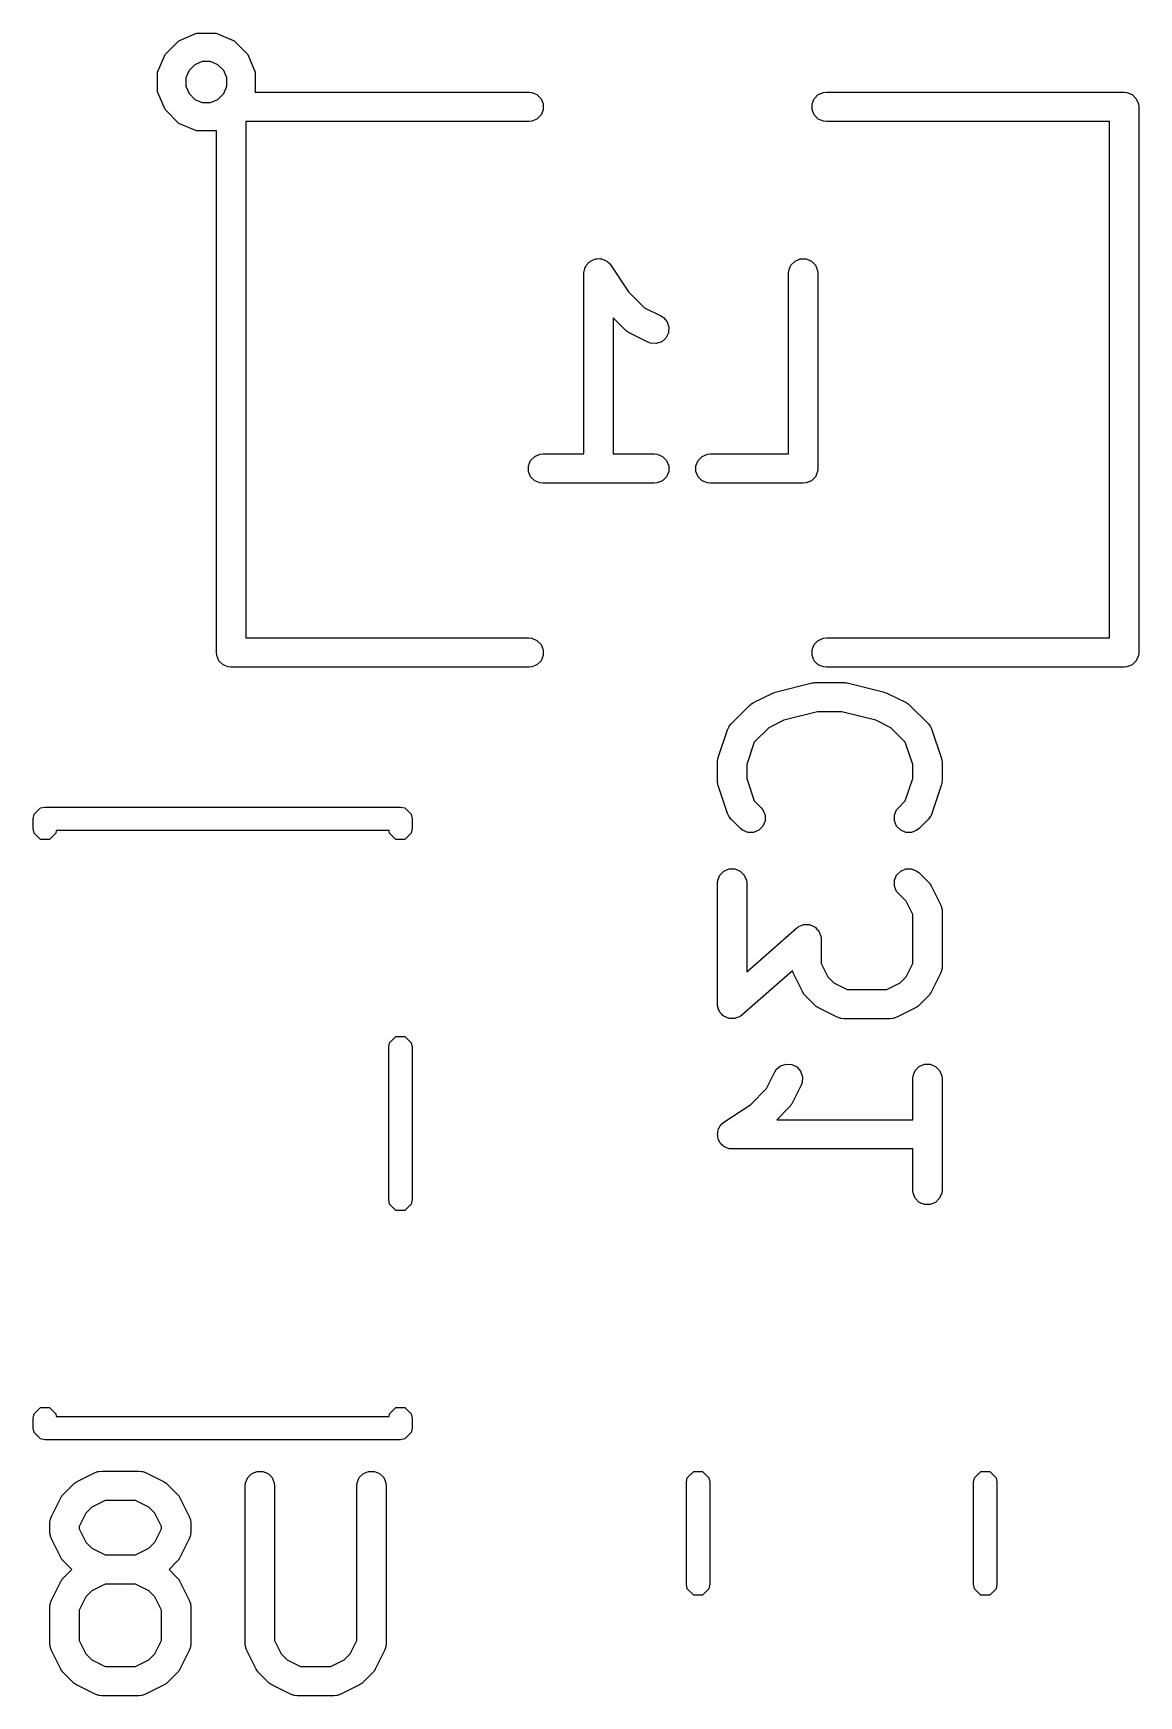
# Model space of a CAD drawing. Header units: inches. Extents: x -2.1 to 1.78, y 0.53 to 2.74.
# Drawn here: x -0.8799 to -0.657, y 1.3398 to 1.6748 of the extents above; entities that cross this region are included whole.
import ezdxf

# ---------------------------------------------------------------- set-up
doc = ezdxf.new("R2010")
doc.units = ezdxf.units.IN
doc.header["$MEASUREMENT"] = 0
doc.layers.add('BLACK', color=250, linetype='CONTINUOUS')

msp = doc.modelspace()

# ---------------------------------------------------------------- linework, layer by layer
at = {"layer": 'BLACK', "linetype": 'CONTINUOUS'}
for p, q in [((-0.85333, 1.67057), (-0.85057, 1.67333)), ((-0.85057, 1.67333), (-0.84696, 1.67483)), ((-0.84696, 1.67483), (-0.84304, 1.67483)), ((-0.84304, 1.67483), (-0.83943, 1.67333)), ((-0.83943, 1.67333), (-0.83667, 1.67057)), ((-0.85483, 1.66696), (-0.85333, 1.67057)), ((-0.84582, 1.66912), (-0.84733, 1.66849)), ((-0.84418, 1.66912), (-0.84582, 1.66912)), ((-0.84267, 1.66849), (-0.84418, 1.66912)), ((-0.83667, 1.67057), (-0.83517, 1.66696)), ((-0.85483, 1.66582), (-0.85483, 1.66696)), ((-0.85483, 1.66304), (-0.85483, 1.66582)), ((-0.84849, 1.66733), (-0.84912, 1.66582)), ((-0.84912, 1.66582), (-0.84912, 1.66418)), ((-0.84733, 1.66849), (-0.84849, 1.66733)), ((-0.84151, 1.66733), (-0.84267, 1.66849)), ((-0.84088, 1.66582), (-0.84151, 1.66733)), ((-0.84088, 1.66418), (-0.84088, 1.66582)), ((-0.83517, 1.66696), (-0.83517, 1.66304)), ((-0.85333, 1.65943), (-0.85483, 1.66304)), ((-0.84912, 1.66418), (-0.84849, 1.66267)), ((-0.84849, 1.66267), (-0.84733, 1.66151)), ((-0.84267, 1.66151), (-0.84151, 1.66267)), ((-0.84151, 1.66267), (-0.84088, 1.66418)), ((-0.83517, 1.66304), (-0.83521, 1.66295)), ((-0.83521, 1.66295), (-0.78, 1.66295)), ((-0.78, 1.66295), (-0.77942, 1.6629)), ((-0.77942, 1.6629), (-0.77836, 1.66246)), ((-0.77836, 1.66246), (-0.77754, 1.66164)), ((-0.72246, 1.66164), (-0.72164, 1.66246)), ((-0.72164, 1.66246), (-0.72058, 1.6629)), ((-0.72058, 1.6629), (-0.72, 1.66295)), ((-0.72, 1.66295), (-0.66, 1.66295)), ((-0.66, 1.66295), (-0.65942, 1.6629)), ((-0.65942, 1.6629), (-0.65836, 1.66246)), ((-0.65836, 1.66246), (-0.65754, 1.66164)), ((-0.85057, 1.65667), (-0.85333, 1.65943)), ((-0.84733, 1.66151), (-0.84582, 1.66088)), ((-0.84582, 1.66088), (-0.84418, 1.66088)), ((-0.84418, 1.66088), (-0.84267, 1.66151)), ((-0.77754, 1.66164), (-0.7771, 1.66058)), ((-0.7771, 1.65942), (-0.77754, 1.65836)), ((-0.7771, 1.66058), (-0.7771, 1.65942)), ((-0.7229, 1.66058), (-0.72246, 1.66164)), ((-0.7229, 1.65942), (-0.7229, 1.66058)), ((-0.72246, 1.65836), (-0.7229, 1.65942)), ((-0.65754, 1.66164), (-0.6571, 1.66058)), ((-0.6571, 1.66058), (-0.65705, 1.66)), ((-0.65705, 1.66), (-0.65705, 1.55)), ((-0.84696, 1.65517), (-0.85057, 1.65667)), ((-0.78, 1.65705), (-0.83705, 1.65705)), ((-0.83705, 1.65705), (-0.83705, 1.55295)), ((-0.77942, 1.6571), (-0.78, 1.65705)), ((-0.77836, 1.65754), (-0.77942, 1.6571)), ((-0.77754, 1.65836), (-0.77836, 1.65754)), ((-0.72164, 1.65754), (-0.72246, 1.65836)), ((-0.72058, 1.6571), (-0.72164, 1.65754)), ((-0.72, 1.65705), (-0.72058, 1.6571)), ((-0.66295, 1.65705), (-0.72, 1.65705)), ((-0.66295, 1.55295), (-0.66295, 1.65705)), ((-0.84304, 1.65517), (-0.84696, 1.65517)), ((-0.84295, 1.65521), (-0.84304, 1.65517)), ((-0.84295, 1.55), (-0.84295, 1.65521)), ((-0.76818, 1.62831), (-0.76802, 1.62855)), ((-0.76802, 1.62855), (-0.76778, 1.62871)), ((-0.76778, 1.62871), (-0.76758, 1.62892)), ((-0.76758, 1.62892), (-0.76731, 1.62903)), ((-0.76731, 1.62903), (-0.76706, 1.62919)), ((-0.76706, 1.62919), (-0.76678, 1.62925)), ((-0.76678, 1.62925), (-0.76651, 1.62936)), ((-0.76651, 1.62936), (-0.76622, 1.62936)), ((-0.76622, 1.62936), (-0.76593, 1.62942)), ((-0.76593, 1.62942), (-0.76565, 1.62936)), ((-0.76565, 1.62936), (-0.76536, 1.62936)), ((-0.76536, 1.62936), (-0.76509, 1.62925)), ((-0.76509, 1.62925), (-0.7648, 1.62919)), ((-0.7648, 1.62919), (-0.76456, 1.62903)), ((-0.76456, 1.62903), (-0.7643, 1.62892)), ((-0.7643, 1.62892), (-0.76409, 1.62871)), ((-0.76409, 1.62871), (-0.76385, 1.62855)), ((-0.76385, 1.62855), (-0.76348, 1.62811)), ((-0.72715, 1.6281), (-0.72633, 1.62892)), ((-0.72633, 1.62892), (-0.72527, 1.62936)), ((-0.72527, 1.62936), (-0.72411, 1.62936)), ((-0.72411, 1.62936), (-0.72305, 1.62892)), ((-0.72305, 1.62892), (-0.72224, 1.6281)), ((-0.76889, 1.62647), (-0.76883, 1.62704)), ((-0.76889, 1.62646), (-0.76889, 1.62647)), ((-0.76889, 1.62647), (-0.76889, 1.62647)), ((-0.76889, 1.62647), (-0.76889, 1.62647)), ((-0.76889, 1.59005), (-0.76889, 1.62646)), ((-0.76883, 1.62704), (-0.76872, 1.62731)), ((-0.76872, 1.62731), (-0.76866, 1.6276)), ((-0.76866, 1.6276), (-0.7685, 1.62784)), ((-0.7685, 1.62784), (-0.76839, 1.6281)), ((-0.76839, 1.6281), (-0.76818, 1.62831)), ((-0.76348, 1.62811), (-0.76348, 1.6281)), ((-0.76348, 1.6281), (-0.76348, 1.6281)), ((-0.76348, 1.6281), (-0.76348, 1.6281)), ((-0.76348, 1.6281), (-0.75989, 1.62272)), ((-0.72764, 1.62646), (-0.72759, 1.62704)), ((-0.72764, 1.59005), (-0.72764, 1.62646)), ((-0.72759, 1.62704), (-0.72715, 1.6281)), ((-0.72224, 1.6281), (-0.72179, 1.62704)), ((-0.72179, 1.62704), (-0.72174, 1.62646)), ((-0.72174, 1.62646), (-0.72174, 1.58709)), ((-0.75989, 1.62272), (-0.75669, 1.61952)), ((-0.75669, 1.61952), (-0.75337, 1.61786)), ((-0.76052, 1.615), (-0.76298, 1.61746)), ((-0.76298, 1.61746), (-0.76298, 1.59005)), ((-0.75337, 1.61786), (-0.75288, 1.61755)), ((-0.75288, 1.61755), (-0.75212, 1.61668)), ((-0.75212, 1.61668), (-0.75176, 1.61558)), ((-0.75176, 1.61558), (-0.75184, 1.61444)), ((-0.7603, 1.61482), (-0.76052, 1.615)), ((-0.76025, 1.61476), (-0.7603, 1.61482)), ((-0.76016, 1.6147), (-0.76025, 1.61476)), ((-0.76008, 1.61463), (-0.76016, 1.6147)), ((-0.76, 1.61461), (-0.76008, 1.61463)), ((-0.75976, 1.61445), (-0.76, 1.61461)), ((-0.75601, 1.61257), (-0.75976, 1.61445)), ((-0.75547, 1.61237), (-0.75601, 1.61257)), ((-0.75432, 1.61229), (-0.75547, 1.61237)), ((-0.75322, 1.61265), (-0.75432, 1.61229)), ((-0.75235, 1.6134), (-0.75322, 1.61265)), ((-0.75184, 1.61444), (-0.75235, 1.6134)), ((-0.78008, 1.58767), (-0.77964, 1.58873)), ((-0.77964, 1.58873), (-0.77882, 1.58955)), ((-0.77882, 1.58955), (-0.77776, 1.58999)), ((-0.77776, 1.58999), (-0.77718, 1.59005)), ((-0.77718, 1.59005), (-0.76889, 1.59005)), ((-0.76298, 1.59005), (-0.75469, 1.59005)), ((-0.75469, 1.59005), (-0.75411, 1.58999)), ((-0.75411, 1.58999), (-0.75305, 1.58955)), ((-0.75305, 1.58955), (-0.75223, 1.58873)), ((-0.75223, 1.58873), (-0.75179, 1.58767)), ((-0.74633, 1.58767), (-0.74589, 1.58873)), ((-0.74589, 1.58873), (-0.74508, 1.58955)), ((-0.74508, 1.58955), (-0.74401, 1.58999)), ((-0.74401, 1.58999), (-0.74344, 1.59005)), ((-0.74344, 1.59005), (-0.72764, 1.59005)), ((-0.78008, 1.58652), (-0.78008, 1.58767)), ((-0.77964, 1.58545), (-0.78008, 1.58652)), ((-0.77882, 1.58464), (-0.77964, 1.58545)), ((-0.75223, 1.58545), (-0.75305, 1.58464)), ((-0.75179, 1.58652), (-0.75223, 1.58545)), ((-0.75179, 1.58767), (-0.75179, 1.58652)), ((-0.74633, 1.58652), (-0.74633, 1.58767)), ((-0.74589, 1.58545), (-0.74633, 1.58652)), ((-0.74508, 1.58464), (-0.74589, 1.58545)), ((-0.72224, 1.58545), (-0.72305, 1.58464)), ((-0.72179, 1.58652), (-0.72224, 1.58545)), ((-0.72174, 1.58709), (-0.72179, 1.58652)), ((-0.77776, 1.5842), (-0.77882, 1.58464)), ((-0.77718, 1.58414), (-0.77776, 1.5842)), ((-0.75469, 1.58414), (-0.77718, 1.58414)), ((-0.75411, 1.5842), (-0.75469, 1.58414)), ((-0.75305, 1.58464), (-0.75411, 1.5842)), ((-0.74401, 1.5842), (-0.74508, 1.58464)), ((-0.74344, 1.58414), (-0.74401, 1.5842)), ((-0.72469, 1.58414), (-0.74344, 1.58414)), ((-0.72411, 1.5842), (-0.72469, 1.58414)), ((-0.72305, 1.58464), (-0.72411, 1.5842)), ((-0.83705, 1.55295), (-0.78, 1.55295)), ((-0.78, 1.55295), (-0.77942, 1.5529)), ((-0.77942, 1.5529), (-0.77836, 1.55246)), ((-0.77836, 1.55246), (-0.77754, 1.55164)), ((-0.77754, 1.55164), (-0.7771, 1.55058)), ((-0.7229, 1.55058), (-0.72246, 1.55164)), ((-0.72246, 1.55164), (-0.72164, 1.55246)), ((-0.72164, 1.55246), (-0.72058, 1.5529)), ((-0.72058, 1.5529), (-0.72, 1.55295)), ((-0.72, 1.55295), (-0.66295, 1.55295)), ((-0.8429, 1.54942), (-0.84295, 1.55)), ((-0.84246, 1.54836), (-0.8429, 1.54942)), ((-0.84164, 1.54754), (-0.84246, 1.54836)), ((-0.77754, 1.54836), (-0.77836, 1.54754)), ((-0.7771, 1.54942), (-0.77754, 1.54836)), ((-0.7771, 1.55058), (-0.7771, 1.54942)), ((-0.7229, 1.54942), (-0.7229, 1.55058)), ((-0.72246, 1.54836), (-0.7229, 1.54942)), ((-0.72164, 1.54754), (-0.72246, 1.54836)), ((-0.65754, 1.54836), (-0.65836, 1.54754)), ((-0.6571, 1.54942), (-0.65754, 1.54836)), ((-0.65705, 1.55), (-0.6571, 1.54942)), ((-0.84058, 1.5471), (-0.84164, 1.54754)), ((-0.84, 1.54705), (-0.84058, 1.5471)), ((-0.78, 1.54705), (-0.84, 1.54705)), ((-0.77942, 1.5471), (-0.78, 1.54705)), ((-0.77836, 1.54754), (-0.77942, 1.5471)), ((-0.72058, 1.5471), (-0.72164, 1.54754)), ((-0.72, 1.54705), (-0.72058, 1.5471)), ((-0.66, 1.54705), (-0.72, 1.54705)), ((-0.65942, 1.5471), (-0.66, 1.54705)), ((-0.65836, 1.54754), (-0.65942, 1.5471)), ((-0.73472, 1.53991), (-0.73097, 1.54179)), ((-0.73097, 1.54179), (-0.73093, 1.5418)), ((-0.73093, 1.5418), (-0.73091, 1.54181)), ((-0.73091, 1.54181), (-0.73067, 1.5419)), ((-0.73067, 1.5419), (-0.73043, 1.54199)), ((-0.73043, 1.54199), (-0.73041, 1.54199)), ((-0.73041, 1.54199), (-0.73037, 1.54201)), ((-0.73037, 1.54201), (-0.72287, 1.54388)), ((-0.72287, 1.54388), (-0.72277, 1.5439)), ((-0.72277, 1.5439), (-0.72273, 1.54392)), ((-0.72273, 1.54392), (-0.72251, 1.54394)), ((-0.72251, 1.54394), (-0.72229, 1.54397)), ((-0.72229, 1.54397), (-0.72225, 1.54396)), ((-0.72225, 1.54396), (-0.72215, 1.54397)), ((-0.72215, 1.54397), (-0.71653, 1.54397)), ((-0.71653, 1.54397), (-0.71643, 1.54396)), ((-0.71643, 1.54396), (-0.71638, 1.54397)), ((-0.71638, 1.54397), (-0.71617, 1.54394)), ((-0.71617, 1.54394), (-0.71595, 1.54392)), ((-0.71595, 1.54392), (-0.71591, 1.5439)), ((-0.71591, 1.5439), (-0.71581, 1.54388)), ((-0.71581, 1.54388), (-0.70831, 1.54201)), ((-0.70831, 1.54201), (-0.70827, 1.54199)), ((-0.70827, 1.54199), (-0.70825, 1.54199)), ((-0.70825, 1.54199), (-0.70801, 1.5419)), ((-0.70801, 1.5419), (-0.70777, 1.54181)), ((-0.70777, 1.54181), (-0.70775, 1.5418)), ((-0.70775, 1.5418), (-0.70771, 1.54179)), ((-0.70771, 1.54179), (-0.70396, 1.53991)), ((-0.73924, 1.53561), (-0.73549, 1.53936)), ((-0.73549, 1.53936), (-0.73526, 1.53954)), ((-0.73526, 1.53954), (-0.73521, 1.5396)), ((-0.73521, 1.5396), (-0.73512, 1.53966)), ((-0.73512, 1.53966), (-0.73504, 1.53973)), ((-0.73504, 1.53973), (-0.73497, 1.53976)), ((-0.73497, 1.53976), (-0.73472, 1.53991)), ((-0.72179, 1.53807), (-0.72862, 1.53636)), ((-0.71689, 1.53807), (-0.72179, 1.53807)), ((-0.71006, 1.53636), (-0.71689, 1.53807)), ((-0.70396, 1.53991), (-0.70371, 1.53976)), ((-0.70371, 1.53976), (-0.70364, 1.53973)), ((-0.70364, 1.53973), (-0.70356, 1.53966)), ((-0.70356, 1.53966), (-0.70347, 1.5396)), ((-0.70347, 1.5396), (-0.70342, 1.53954)), ((-0.70342, 1.53954), (-0.70319, 1.53936)), ((-0.70319, 1.53936), (-0.69944, 1.53561)), ((-0.73995, 1.53445), (-0.73971, 1.53498)), ((-0.73971, 1.53498), (-0.73964, 1.53506)), ((-0.73964, 1.53506), (-0.7396, 1.53516)), ((-0.7396, 1.53516), (-0.73924, 1.53561)), ((-0.73165, 1.53484), (-0.73457, 1.53193)), ((-0.72862, 1.53636), (-0.73165, 1.53484)), ((-0.70703, 1.53484), (-0.71006, 1.53636)), ((-0.70411, 1.53193), (-0.70703, 1.53484)), ((-0.69944, 1.53561), (-0.69907, 1.53516)), ((-0.69907, 1.53516), (-0.69903, 1.53506)), ((-0.69903, 1.53506), (-0.69896, 1.53498)), ((-0.69896, 1.53498), (-0.69873, 1.53445)), ((-0.74182, 1.52883), (-0.73995, 1.53445)), ((-0.73457, 1.53193), (-0.73607, 1.52742)), ((-0.70261, 1.52742), (-0.70411, 1.53193)), ((-0.69873, 1.53445), (-0.69685, 1.52883)), ((-0.74198, 1.5279), (-0.74195, 1.52819)), ((-0.74195, 1.52827), (-0.74193, 1.52837)), ((-0.74195, 1.52819), (-0.74195, 1.52827)), ((-0.74193, 1.52837), (-0.74192, 1.52847)), ((-0.74192, 1.52847), (-0.74189, 1.52854)), ((-0.74189, 1.52854), (-0.74182, 1.52883)), ((-0.69685, 1.52883), (-0.69679, 1.52854)), ((-0.69679, 1.52854), (-0.69676, 1.52847)), ((-0.69676, 1.52847), (-0.69675, 1.52837)), ((-0.69675, 1.52837), (-0.69672, 1.52827)), ((-0.69672, 1.52827), (-0.69673, 1.52819)), ((-0.69673, 1.52819), (-0.6967, 1.5279)), ((-0.74198, 1.52415), (-0.74198, 1.5279)), ((-0.73607, 1.52742), (-0.73607, 1.52463)), ((-0.73607, 1.52463), (-0.73457, 1.52012)), ((-0.70411, 1.52012), (-0.70261, 1.52463)), ((-0.70261, 1.52463), (-0.70261, 1.52742)), ((-0.6967, 1.5279), (-0.6967, 1.52415)), ((-0.74195, 1.52386), (-0.74198, 1.52415)), ((-0.74195, 1.52378), (-0.74195, 1.52386)), ((-0.74193, 1.52368), (-0.74195, 1.52378)), ((-0.74192, 1.52357), (-0.74193, 1.52368)), ((-0.74189, 1.5235), (-0.74192, 1.52357)), ((-0.74182, 1.52321), (-0.74189, 1.5235)), ((-0.73995, 1.51759), (-0.74182, 1.52321)), ((-0.69685, 1.52321), (-0.69873, 1.51759)), ((-0.69679, 1.5235), (-0.69685, 1.52321)), ((-0.69676, 1.52357), (-0.69679, 1.5235)), ((-0.69675, 1.52368), (-0.69676, 1.52357)), ((-0.69672, 1.52378), (-0.69675, 1.52368)), ((-0.6967, 1.52415), (-0.69673, 1.52386)), ((-0.69673, 1.52386), (-0.69672, 1.52378)), ((-0.87972, 1.51742), (-0.87844, 1.5187)), ((-0.87844, 1.5187), (-0.87754, 1.51888)), ((-0.87754, 1.51888), (-0.80589, 1.51888)), ((-0.80589, 1.51888), (-0.80498, 1.5187)), ((-0.80498, 1.5187), (-0.8037, 1.51742)), ((-0.73457, 1.52012), (-0.73319, 1.51874)), ((-0.73319, 1.51874), (-0.73282, 1.51829)), ((-0.73282, 1.51829), (-0.73238, 1.51722)), ((-0.7063, 1.51722), (-0.70586, 1.51829)), ((-0.70586, 1.51829), (-0.70549, 1.51874)), ((-0.70549, 1.51874), (-0.70411, 1.52012)), ((-0.8799, 1.51652), (-0.87972, 1.51742)), ((-0.8799, 1.51455), (-0.8799, 1.51652)), ((-0.8037, 1.51742), (-0.80352, 1.51652)), ((-0.80352, 1.51652), (-0.80352, 1.51455)), ((-0.73971, 1.51706), (-0.73995, 1.51759)), ((-0.73964, 1.51698), (-0.73971, 1.51706)), ((-0.7396, 1.51688), (-0.73964, 1.51698)), ((-0.73924, 1.51643), (-0.7396, 1.51688)), ((-0.73736, 1.51456), (-0.73924, 1.51643)), ((-0.73282, 1.51501), (-0.73363, 1.51419)), ((-0.73238, 1.51607), (-0.73282, 1.51501)), ((-0.73238, 1.51722), (-0.73238, 1.51607)), ((-0.7063, 1.51607), (-0.7063, 1.51722)), ((-0.70586, 1.51501), (-0.7063, 1.51607)), ((-0.70504, 1.51419), (-0.70586, 1.51501)), ((-0.69944, 1.51643), (-0.70131, 1.51456)), ((-0.69907, 1.51688), (-0.69944, 1.51643)), ((-0.69903, 1.51698), (-0.69907, 1.51688)), ((-0.69896, 1.51706), (-0.69903, 1.51698)), ((-0.69873, 1.51759), (-0.69896, 1.51706)), ((-0.87972, 1.51364), (-0.8799, 1.51455)), ((-0.87844, 1.51236), (-0.87972, 1.51364)), ((-0.87664, 1.51236), (-0.87844, 1.51236)), ((-0.87536, 1.51364), (-0.87664, 1.51236)), ((-0.87526, 1.51415), (-0.87536, 1.51364)), ((-0.80817, 1.51415), (-0.87526, 1.51415)), ((-0.80807, 1.51364), (-0.80817, 1.51415)), ((-0.80679, 1.51236), (-0.80807, 1.51364)), ((-0.80498, 1.51236), (-0.80679, 1.51236)), ((-0.8037, 1.51364), (-0.80498, 1.51236)), ((-0.80352, 1.51455), (-0.8037, 1.51364)), ((-0.73691, 1.51419), (-0.73736, 1.51456)), ((-0.73585, 1.51375), (-0.73691, 1.51419)), ((-0.7347, 1.51375), (-0.73585, 1.51375)), ((-0.73363, 1.51419), (-0.7347, 1.51375)), ((-0.70398, 1.51375), (-0.70504, 1.51419)), ((-0.70283, 1.51375), (-0.70398, 1.51375)), ((-0.70176, 1.51419), (-0.70283, 1.51375)), ((-0.70131, 1.51456), (-0.70176, 1.51419)), ((-0.74192, 1.5041), (-0.74148, 1.50516)), ((-0.74148, 1.50516), (-0.74066, 1.50598)), ((-0.74066, 1.50598), (-0.7396, 1.50642)), ((-0.7396, 1.50642), (-0.73845, 1.50642)), ((-0.73845, 1.50642), (-0.73738, 1.50598)), ((-0.73738, 1.50598), (-0.73657, 1.50516)), ((-0.73657, 1.50516), (-0.73613, 1.5041)), ((-0.7063, 1.5041), (-0.70586, 1.50516)), ((-0.70586, 1.50516), (-0.70504, 1.50598)), ((-0.70504, 1.50598), (-0.70398, 1.50642)), ((-0.70398, 1.50642), (-0.70283, 1.50642)), ((-0.70283, 1.50642), (-0.70176, 1.50598)), ((-0.70176, 1.50598), (-0.70131, 1.50561)), ((-0.70131, 1.50561), (-0.69944, 1.50374)), ((-0.74198, 1.50352), (-0.74192, 1.5041)), ((-0.74198, 1.47915), (-0.74198, 1.50352)), ((-0.73613, 1.5041), (-0.73607, 1.50352)), ((-0.73607, 1.50352), (-0.73607, 1.48566)), ((-0.7063, 1.50295), (-0.7063, 1.5041)), ((-0.70586, 1.50188), (-0.7063, 1.50295)), ((-0.70549, 1.50144), (-0.70586, 1.50188)), ((-0.70395, 1.4999), (-0.70549, 1.50144)), ((-0.69944, 1.50374), (-0.69925, 1.50351)), ((-0.69925, 1.50351), (-0.69919, 1.50346)), ((-0.69919, 1.50346), (-0.69914, 1.50337)), ((-0.69914, 1.50337), (-0.69907, 1.50329)), ((-0.69907, 1.50329), (-0.69904, 1.50322)), ((-0.69904, 1.50322), (-0.69889, 1.50297)), ((-0.69889, 1.50297), (-0.69701, 1.49922)), ((-0.70261, 1.4972), (-0.70395, 1.4999)), ((-0.69701, 1.49922), (-0.6968, 1.49868)), ((-0.6968, 1.49868), (-0.6968, 1.49857)), ((-0.6968, 1.49857), (-0.69676, 1.49848)), ((-0.69676, 1.49848), (-0.6967, 1.4979)), ((-0.6967, 1.4979), (-0.6967, 1.48665)), ((-0.73607, 1.48566), (-0.72597, 1.4945)), ((-0.72597, 1.4945), (-0.72572, 1.49468)), ((-0.72572, 1.49468), (-0.72567, 1.49473)), ((-0.72567, 1.49473), (-0.72561, 1.49475)), ((-0.72561, 1.49475), (-0.7255, 1.49483)), ((-0.7255, 1.49483), (-0.72504, 1.49499)), ((-0.72504, 1.49499), (-0.7246, 1.49517)), ((-0.7246, 1.49517), (-0.7245, 1.49517)), ((-0.7245, 1.49517), (-0.72441, 1.4952)), ((-0.72441, 1.4952), (-0.72393, 1.49517)), ((-0.72393, 1.49517), (-0.72345, 1.49517)), ((-0.72345, 1.49517), (-0.72336, 1.49513)), ((-0.72336, 1.49513), (-0.72326, 1.49513)), ((-0.72326, 1.49513), (-0.72283, 1.49491)), ((-0.72283, 1.49491), (-0.72238, 1.49473)), ((-0.72238, 1.49473), (-0.72231, 1.49466)), ((-0.72231, 1.49466), (-0.72222, 1.49462)), ((-0.72222, 1.49462), (-0.72191, 1.49426)), ((-0.70261, 1.48735), (-0.70261, 1.4972)), ((-0.72191, 1.49426), (-0.72157, 1.49392)), ((-0.72157, 1.49392), (-0.72153, 1.49382)), ((-0.72153, 1.49382), (-0.72147, 1.49375)), ((-0.72147, 1.49375), (-0.72131, 1.4933)), ((-0.72131, 1.4933), (-0.72113, 1.49285)), ((-0.72113, 1.49285), (-0.72111, 1.49271)), ((-0.72111, 1.49271), (-0.7211, 1.49266)), ((-0.7211, 1.49266), (-0.7211, 1.49258)), ((-0.7211, 1.49258), (-0.72107, 1.49228)), ((-0.72107, 1.49228), (-0.72107, 1.48735)), ((-0.72687, 1.48586), (-0.73708, 1.47693)), ((-0.72667, 1.48533), (-0.72687, 1.48586)), ((-0.72479, 1.48158), (-0.72667, 1.48533)), ((-0.72107, 1.48735), (-0.71972, 1.48465)), ((-0.71972, 1.48465), (-0.71853, 1.48345)), ((-0.70515, 1.48345), (-0.70395, 1.48465)), ((-0.70395, 1.48465), (-0.70261, 1.48735)), ((-0.69701, 1.48533), (-0.69889, 1.48158)), ((-0.6968, 1.48587), (-0.69701, 1.48533)), ((-0.69676, 1.48608), (-0.6968, 1.48598)), ((-0.6968, 1.48598), (-0.6968, 1.48587)), ((-0.6967, 1.48665), (-0.69676, 1.48608)), ((-0.72463, 1.48133), (-0.72479, 1.48158)), ((-0.72461, 1.48126), (-0.72463, 1.48133)), ((-0.72454, 1.48118), (-0.72461, 1.48126)), ((-0.72448, 1.48109), (-0.72454, 1.48118)), ((-0.72442, 1.48104), (-0.72448, 1.48109)), ((-0.71853, 1.48345), (-0.71583, 1.48211)), ((-0.71583, 1.48211), (-0.70785, 1.48211)), ((-0.70785, 1.48211), (-0.70515, 1.48345)), ((-0.69919, 1.48109), (-0.69925, 1.48104)), ((-0.69914, 1.48118), (-0.69919, 1.48109)), ((-0.69907, 1.48126), (-0.69914, 1.48118)), ((-0.69904, 1.48133), (-0.69907, 1.48126)), ((-0.69889, 1.48158), (-0.69904, 1.48133)), ((-0.74195, 1.47885), (-0.74198, 1.47915)), ((-0.74195, 1.47877), (-0.74195, 1.47885)), ((-0.74193, 1.47872), (-0.74195, 1.47877)), ((-0.74192, 1.47858), (-0.74193, 1.47872)), ((-0.74174, 1.47813), (-0.74192, 1.47858)), ((-0.74158, 1.47768), (-0.74174, 1.47813)), ((-0.72424, 1.48081), (-0.72442, 1.48104)), ((-0.72236, 1.47894), (-0.72424, 1.48081)), ((-0.72214, 1.47875), (-0.72236, 1.47894)), ((-0.72209, 1.47869), (-0.72214, 1.47875)), ((-0.722, 1.47864), (-0.72209, 1.47869)), ((-0.72192, 1.47857), (-0.722, 1.47864)), ((-0.72184, 1.47854), (-0.72192, 1.47857)), ((-0.7216, 1.47839), (-0.72184, 1.47854)), ((-0.71785, 1.47651), (-0.7216, 1.47839)), ((-0.70208, 1.47839), (-0.70583, 1.47651)), ((-0.70183, 1.47854), (-0.70208, 1.47839)), ((-0.70176, 1.47857), (-0.70183, 1.47854)), ((-0.70168, 1.47864), (-0.70176, 1.47857)), ((-0.70159, 1.47869), (-0.70168, 1.47864)), ((-0.70154, 1.47875), (-0.70159, 1.47869)), ((-0.70131, 1.47894), (-0.70154, 1.47875)), ((-0.69944, 1.48081), (-0.70131, 1.47894)), ((-0.69925, 1.48104), (-0.69944, 1.48081)), ((-0.74152, 1.4776), (-0.74158, 1.47768)), ((-0.74148, 1.47751), (-0.74152, 1.4776)), ((-0.74114, 1.47717), (-0.74148, 1.47751)), ((-0.74082, 1.47681), (-0.74114, 1.47717)), ((-0.74073, 1.47677), (-0.74082, 1.47681)), ((-0.74066, 1.4767), (-0.74073, 1.47677)), ((-0.74022, 1.47651), (-0.74066, 1.4767)), ((-0.73979, 1.4763), (-0.74022, 1.47651)), ((-0.73969, 1.47629), (-0.73979, 1.4763)), ((-0.7396, 1.47626), (-0.73969, 1.47629)), ((-0.73912, 1.47626), (-0.7396, 1.47626)), ((-0.73864, 1.47622), (-0.73912, 1.47626)), ((-0.73855, 1.47626), (-0.73864, 1.47622)), ((-0.73845, 1.47626), (-0.73855, 1.47626)), ((-0.738, 1.47644), (-0.73845, 1.47626)), ((-0.73755, 1.47659), (-0.738, 1.47644)), ((-0.73743, 1.47668), (-0.73755, 1.47659)), ((-0.73738, 1.4767), (-0.73743, 1.47668)), ((-0.73733, 1.47675), (-0.73738, 1.4767)), ((-0.73708, 1.47693), (-0.73733, 1.47675)), ((-0.71731, 1.4763), (-0.71785, 1.47651)), ((-0.7172, 1.4763), (-0.71731, 1.4763)), ((-0.7171, 1.47626), (-0.7172, 1.4763)), ((-0.71653, 1.4762), (-0.7171, 1.47626)), ((-0.70715, 1.4762), (-0.71653, 1.4762)), ((-0.70658, 1.47626), (-0.70715, 1.4762)), ((-0.70648, 1.4763), (-0.70658, 1.47626)), ((-0.70637, 1.4763), (-0.70648, 1.4763)), ((-0.70583, 1.47651), (-0.70637, 1.4763)), ((-0.80825, 1.47045), (-0.80807, 1.47136)), ((-0.80807, 1.47136), (-0.80679, 1.47264)), ((-0.80679, 1.47264), (-0.80498, 1.47264)), ((-0.80498, 1.47264), (-0.8037, 1.47136)), ((-0.8037, 1.47136), (-0.80352, 1.47045)), ((-0.80825, 1.43974), (-0.80825, 1.47045)), ((-0.80352, 1.47045), (-0.80352, 1.43974)), ((-0.73208, 1.46215), (-0.73042, 1.46547)), ((-0.73042, 1.46547), (-0.73011, 1.46596)), ((-0.73011, 1.46596), (-0.72924, 1.46672)), ((-0.72924, 1.46672), (-0.72814, 1.46708)), ((-0.72814, 1.46708), (-0.72699, 1.467)), ((-0.72699, 1.467), (-0.72596, 1.46649)), ((-0.72596, 1.46649), (-0.72521, 1.46562)), ((-0.72521, 1.46562), (-0.72484, 1.46452)), ((-0.72484, 1.46452), (-0.72493, 1.46337)), ((-0.70261, 1.46415), (-0.70255, 1.46473)), ((-0.70255, 1.46473), (-0.70211, 1.46579)), ((-0.70211, 1.46579), (-0.70129, 1.46661)), ((-0.70129, 1.46661), (-0.70023, 1.46705)), ((-0.70023, 1.46705), (-0.69908, 1.46705)), ((-0.69908, 1.46705), (-0.69801, 1.46661)), ((-0.69801, 1.46661), (-0.6972, 1.46579)), ((-0.6972, 1.46579), (-0.69676, 1.46473)), ((-0.69676, 1.46473), (-0.6967, 1.46415)), ((-0.73528, 1.45895), (-0.73208, 1.46215)), ((-0.72513, 1.46283), (-0.72701, 1.45908)), ((-0.72493, 1.46337), (-0.72513, 1.46283)), ((-0.70261, 1.45586), (-0.70261, 1.46415)), ((-0.6967, 1.46415), (-0.6967, 1.44166)), ((-0.74066, 1.45536), (-0.73528, 1.45895)), ((-0.72756, 1.45832), (-0.73002, 1.45586)), ((-0.72738, 1.45854), (-0.72756, 1.45832)), ((-0.72732, 1.45859), (-0.72738, 1.45854)), ((-0.72726, 1.45868), (-0.72732, 1.45859)), ((-0.72719, 1.45876), (-0.72726, 1.45868)), ((-0.72716, 1.45884), (-0.72719, 1.45876)), ((-0.72701, 1.45908), (-0.72716, 1.45884)), ((-0.74175, 1.45404), (-0.74159, 1.45428)), ((-0.74159, 1.45428), (-0.74148, 1.45455)), ((-0.74148, 1.45455), (-0.74127, 1.45475)), ((-0.74127, 1.45475), (-0.74111, 1.455)), ((-0.74111, 1.455), (-0.74067, 1.45536)), ((-0.74067, 1.45536), (-0.74066, 1.45536)), ((-0.74066, 1.45536), (-0.74066, 1.45536)), ((-0.74066, 1.45536), (-0.74066, 1.45536)), ((-0.73002, 1.45586), (-0.70261, 1.45586)), ((-0.74198, 1.45291), (-0.74192, 1.45319)), ((-0.74192, 1.45262), (-0.74198, 1.45291)), ((-0.74192, 1.45348), (-0.74181, 1.45375)), ((-0.74192, 1.45319), (-0.74192, 1.45348)), ((-0.74192, 1.45233), (-0.74192, 1.45262)), ((-0.74181, 1.45206), (-0.74192, 1.45233)), ((-0.74181, 1.45375), (-0.74175, 1.45404)), ((-0.74175, 1.45178), (-0.74181, 1.45206)), ((-0.74159, 1.45154), (-0.74175, 1.45178)), ((-0.74148, 1.45127), (-0.74159, 1.45154)), ((-0.74127, 1.45106), (-0.74148, 1.45127)), ((-0.74111, 1.45082), (-0.74127, 1.45106)), ((-0.74087, 1.45066), (-0.74111, 1.45082)), ((-0.74066, 1.45045), (-0.74087, 1.45066)), ((-0.7404, 1.45034), (-0.74066, 1.45045)), ((-0.74016, 1.45018), (-0.7404, 1.45034)), ((-0.73987, 1.45012), (-0.74016, 1.45018)), ((-0.7396, 1.45001), (-0.73987, 1.45012)), ((-0.73903, 1.44995), (-0.7396, 1.45001)), ((-0.73902, 1.44995), (-0.73903, 1.44995)), ((-0.73903, 1.44995), (-0.73903, 1.44995)), ((-0.70261, 1.44995), (-0.73902, 1.44995)), ((-0.73902, 1.44995), (-0.73902, 1.44995)), ((-0.70261, 1.44166), (-0.70261, 1.44995)), ((-0.70255, 1.44108), (-0.70261, 1.44166)), ((-0.70211, 1.44002), (-0.70255, 1.44108)), ((-0.69676, 1.44108), (-0.6972, 1.44002)), ((-0.6967, 1.44166), (-0.69676, 1.44108)), ((-0.80807, 1.43884), (-0.80825, 1.43974)), ((-0.80679, 1.43756), (-0.80807, 1.43884)), ((-0.80498, 1.43756), (-0.80679, 1.43756)), ((-0.8037, 1.43884), (-0.80498, 1.43756)), ((-0.80352, 1.43974), (-0.8037, 1.43884)), ((-0.70129, 1.4392), (-0.70211, 1.44002)), ((-0.70023, 1.43876), (-0.70129, 1.4392)), ((-0.69908, 1.43876), (-0.70023, 1.43876)), ((-0.69801, 1.4392), (-0.69908, 1.43876)), ((-0.6972, 1.44002), (-0.69801, 1.4392)), ((-0.87972, 1.39655), (-0.87844, 1.39783)), ((-0.87844, 1.39783), (-0.87664, 1.39783)), ((-0.87664, 1.39783), (-0.87536, 1.39655)), ((-0.80807, 1.39655), (-0.80679, 1.39783)), ((-0.80679, 1.39783), (-0.80498, 1.39783)), ((-0.80498, 1.39783), (-0.8037, 1.39655)), ((-0.8799, 1.39565), (-0.87972, 1.39655)), ((-0.8799, 1.39368), (-0.8799, 1.39565)), ((-0.87536, 1.39655), (-0.87526, 1.39604)), ((-0.87526, 1.39604), (-0.80817, 1.39604)), ((-0.80817, 1.39604), (-0.80807, 1.39655)), ((-0.8037, 1.39655), (-0.80352, 1.39565)), ((-0.80352, 1.39565), (-0.80352, 1.39368)), ((-0.87972, 1.39278), (-0.8799, 1.39368)), ((-0.87844, 1.3915), (-0.87972, 1.39278)), ((-0.87754, 1.39132), (-0.87844, 1.3915)), ((-0.80589, 1.39132), (-0.87754, 1.39132)), ((-0.80498, 1.3915), (-0.80589, 1.39132)), ((-0.8037, 1.39278), (-0.80498, 1.3915)), ((-0.80352, 1.39368), (-0.8037, 1.39278)), ((-0.87115, 1.38284), (-0.86741, 1.38472)), ((-0.86741, 1.38472), (-0.86686, 1.38492)), ((-0.86686, 1.38492), (-0.86676, 1.38493)), ((-0.86676, 1.38493), (-0.86666, 1.38497)), ((-0.86666, 1.38497), (-0.86608, 1.38503)), ((-0.86608, 1.38503), (-0.85859, 1.38503)), ((-0.85859, 1.38503), (-0.85801, 1.38497)), ((-0.85801, 1.38497), (-0.85791, 1.38493)), ((-0.85791, 1.38493), (-0.85781, 1.38492)), ((-0.85781, 1.38492), (-0.85726, 1.38472)), ((-0.85726, 1.38472), (-0.85352, 1.38284)), ((-0.83667, 1.38371), (-0.83585, 1.38453)), ((-0.83585, 1.38453), (-0.83479, 1.38497)), ((-0.83479, 1.38497), (-0.83364, 1.38497)), ((-0.83364, 1.38497), (-0.83257, 1.38453)), ((-0.83257, 1.38453), (-0.83176, 1.38371)), ((-0.81417, 1.38371), (-0.81336, 1.38453)), ((-0.81336, 1.38453), (-0.81229, 1.38497)), ((-0.81229, 1.38497), (-0.81114, 1.38497)), ((-0.81114, 1.38497), (-0.81008, 1.38453)), ((-0.81008, 1.38453), (-0.80926, 1.38371)), ((-0.74805, 1.38369), (-0.74677, 1.38497)), ((-0.74677, 1.38497), (-0.74496, 1.38497)), ((-0.74496, 1.38497), (-0.74368, 1.38369)), ((-0.69017, 1.38369), (-0.6889, 1.38497)), ((-0.6889, 1.38497), (-0.68709, 1.38497)), ((-0.68709, 1.38497), (-0.68581, 1.38369)), ((-0.8738, 1.38041), (-0.87192, 1.38229)), ((-0.87192, 1.38229), (-0.8717, 1.38247)), ((-0.8717, 1.38247), (-0.87164, 1.38253)), ((-0.87164, 1.38253), (-0.87156, 1.38259)), ((-0.87156, 1.38259), (-0.87147, 1.38265)), ((-0.87147, 1.38265), (-0.8714, 1.38268)), ((-0.8714, 1.38268), (-0.87115, 1.38284)), ((-0.85352, 1.38284), (-0.85327, 1.38268)), ((-0.85327, 1.38268), (-0.8532, 1.38265)), ((-0.8532, 1.38265), (-0.85311, 1.38259)), ((-0.85311, 1.38259), (-0.85303, 1.38253)), ((-0.85303, 1.38253), (-0.85297, 1.38247)), ((-0.85297, 1.38247), (-0.85275, 1.38229)), ((-0.85275, 1.38229), (-0.85087, 1.38041)), ((-0.83717, 1.38207), (-0.83711, 1.38265)), ((-0.83717, 1.3502), (-0.83717, 1.38207)), ((-0.83711, 1.38265), (-0.83667, 1.38371)), ((-0.83176, 1.38371), (-0.83132, 1.38265)), ((-0.83132, 1.38265), (-0.83126, 1.38207)), ((-0.83126, 1.38207), (-0.83126, 1.3509)), ((-0.81467, 1.38207), (-0.81461, 1.38265)), ((-0.81467, 1.3509), (-0.81467, 1.38207)), ((-0.81461, 1.38265), (-0.81417, 1.38371)), ((-0.80926, 1.38371), (-0.80882, 1.38265)), ((-0.80882, 1.38265), (-0.80876, 1.38207)), ((-0.80876, 1.38207), (-0.80876, 1.3502)), ((-0.74823, 1.38279), (-0.74805, 1.38369)), ((-0.74823, 1.36221), (-0.74823, 1.38279)), ((-0.74368, 1.38369), (-0.7435, 1.38279)), ((-0.7435, 1.38279), (-0.7435, 1.36221)), ((-0.69035, 1.38279), (-0.69017, 1.38369)), ((-0.69035, 1.36221), (-0.69035, 1.38279)), ((-0.68581, 1.38369), (-0.68563, 1.38279)), ((-0.68563, 1.38279), (-0.68563, 1.36221)), ((-0.87622, 1.3759), (-0.87435, 1.37965)), ((-0.87435, 1.37965), (-0.87419, 1.37989)), ((-0.87419, 1.37989), (-0.87416, 1.37996)), ((-0.87416, 1.37996), (-0.8741, 1.38005)), ((-0.8741, 1.38005), (-0.87404, 1.38013)), ((-0.87404, 1.38013), (-0.87398, 1.38019)), ((-0.87398, 1.38019), (-0.8738, 1.38041)), ((-0.86808, 1.37777), (-0.86928, 1.37658)), ((-0.86539, 1.37912), (-0.86808, 1.37777)), ((-0.85928, 1.37912), (-0.86539, 1.37912)), ((-0.85659, 1.37777), (-0.85928, 1.37912)), ((-0.85539, 1.37658), (-0.85659, 1.37777)), ((-0.85087, 1.38041), (-0.85069, 1.38019)), ((-0.85069, 1.38019), (-0.85063, 1.38013)), ((-0.85063, 1.38013), (-0.85057, 1.38005)), ((-0.85057, 1.38005), (-0.85051, 1.37996)), ((-0.85051, 1.37996), (-0.85048, 1.37989)), ((-0.85048, 1.37989), (-0.85032, 1.37965)), ((-0.85032, 1.37965), (-0.84845, 1.3759)), ((-0.87654, 1.37457), (-0.87648, 1.37515)), ((-0.87654, 1.3727), (-0.87654, 1.37457)), ((-0.87648, 1.37515), (-0.87644, 1.37525)), ((-0.87644, 1.37525), (-0.87643, 1.37535)), ((-0.87643, 1.37535), (-0.87622, 1.3759)), ((-0.86928, 1.37658), (-0.87063, 1.37388)), ((-0.87063, 1.37388), (-0.87063, 1.3734)), ((-0.85404, 1.37388), (-0.85539, 1.37658)), ((-0.85404, 1.3734), (-0.85404, 1.37388)), ((-0.84845, 1.3759), (-0.84824, 1.37535)), ((-0.84824, 1.37535), (-0.84823, 1.37525)), ((-0.84823, 1.37525), (-0.84819, 1.37515)), ((-0.84819, 1.37515), (-0.84813, 1.37457)), ((-0.84813, 1.37457), (-0.84813, 1.3727)), ((-0.87648, 1.37212), (-0.87654, 1.3727)), ((-0.87644, 1.37203), (-0.87648, 1.37212)), ((-0.87643, 1.37192), (-0.87644, 1.37203)), ((-0.87622, 1.37138), (-0.87643, 1.37192)), ((-0.87435, 1.36763), (-0.87622, 1.37138)), ((-0.87063, 1.3734), (-0.86928, 1.3707)), ((-0.86928, 1.3707), (-0.86808, 1.3695)), ((-0.85659, 1.3695), (-0.85539, 1.3707)), ((-0.85539, 1.3707), (-0.85404, 1.3734)), ((-0.84845, 1.37138), (-0.85032, 1.36763)), ((-0.84824, 1.37192), (-0.84845, 1.37138)), ((-0.84823, 1.37203), (-0.84824, 1.37192)), ((-0.84819, 1.37212), (-0.84823, 1.37203)), ((-0.84813, 1.3727), (-0.84819, 1.37212)), ((-0.87419, 1.36738), (-0.87435, 1.36763)), ((-0.87416, 1.36731), (-0.87419, 1.36738)), ((-0.8741, 1.36723), (-0.87416, 1.36731)), ((-0.87404, 1.36714), (-0.8741, 1.36723)), ((-0.87398, 1.36709), (-0.87404, 1.36714)), ((-0.86808, 1.3695), (-0.86539, 1.36815)), ((-0.86539, 1.36815), (-0.85928, 1.36815)), ((-0.85928, 1.36815), (-0.85659, 1.3695)), ((-0.85063, 1.36714), (-0.85069, 1.36709)), ((-0.85057, 1.36723), (-0.85063, 1.36714)), ((-0.85051, 1.36731), (-0.85057, 1.36723)), ((-0.85048, 1.36738), (-0.85051, 1.36731)), ((-0.85032, 1.36763), (-0.85048, 1.36738)), ((-0.8738, 1.36686), (-0.87398, 1.36709)), ((-0.87214, 1.3652), (-0.8738, 1.36686)), ((-0.8738, 1.36354), (-0.87214, 1.3652)), ((-0.85087, 1.36686), (-0.85253, 1.3652)), ((-0.85253, 1.3652), (-0.85087, 1.36354)), ((-0.85069, 1.36709), (-0.85087, 1.36686)), ((-0.87622, 1.35902), (-0.87435, 1.36277)), ((-0.87435, 1.36277), (-0.87419, 1.36302)), ((-0.87419, 1.36302), (-0.87416, 1.36309)), ((-0.87416, 1.36309), (-0.8741, 1.36317)), ((-0.8741, 1.36317), (-0.87404, 1.36326)), ((-0.87404, 1.36326), (-0.87398, 1.36331)), ((-0.87398, 1.36331), (-0.8738, 1.36354)), ((-0.86808, 1.3609), (-0.86928, 1.3597)), ((-0.86539, 1.36225), (-0.86808, 1.3609)), ((-0.85928, 1.36225), (-0.86539, 1.36225)), ((-0.85659, 1.3609), (-0.85928, 1.36225)), ((-0.85539, 1.3597), (-0.85659, 1.3609)), ((-0.85087, 1.36354), (-0.85069, 1.36331)), ((-0.85069, 1.36331), (-0.85063, 1.36326)), ((-0.85063, 1.36326), (-0.85057, 1.36317)), ((-0.85057, 1.36317), (-0.85051, 1.36309)), ((-0.85051, 1.36309), (-0.85048, 1.36302)), ((-0.85048, 1.36302), (-0.85032, 1.36277)), ((-0.85032, 1.36277), (-0.84845, 1.35902)), ((-0.74805, 1.36131), (-0.74823, 1.36221)), ((-0.74677, 1.36003), (-0.74805, 1.36131)), ((-0.74368, 1.36131), (-0.74496, 1.36003)), ((-0.7435, 1.36221), (-0.74368, 1.36131)), ((-0.69017, 1.36131), (-0.69035, 1.36221)), ((-0.6889, 1.36003), (-0.69017, 1.36131)), ((-0.68581, 1.36131), (-0.68709, 1.36003)), ((-0.68563, 1.36221), (-0.68581, 1.36131)), ((-0.87654, 1.3577), (-0.87648, 1.35828)), ((-0.87654, 1.3502), (-0.87654, 1.3577)), ((-0.87648, 1.35828), (-0.87644, 1.35838)), ((-0.87644, 1.35838), (-0.87643, 1.35848)), ((-0.87643, 1.35848), (-0.87622, 1.35902)), ((-0.86928, 1.3597), (-0.87063, 1.35701)), ((-0.85404, 1.35701), (-0.85539, 1.3597)), ((-0.84845, 1.35902), (-0.84824, 1.35848)), ((-0.84824, 1.35848), (-0.84823, 1.35838)), ((-0.84823, 1.35838), (-0.84819, 1.35828)), ((-0.84819, 1.35828), (-0.84813, 1.3577)), ((-0.84813, 1.3577), (-0.84813, 1.3502)), ((-0.74496, 1.36003), (-0.74677, 1.36003)), ((-0.68709, 1.36003), (-0.6889, 1.36003)), ((-0.87063, 1.35701), (-0.87063, 1.3509)), ((-0.85404, 1.3509), (-0.85404, 1.35701)), ((-0.87063, 1.3509), (-0.86928, 1.3482)), ((-0.85539, 1.3482), (-0.85404, 1.3509)), ((-0.83126, 1.3509), (-0.82991, 1.3482)), ((-0.81602, 1.3482), (-0.81467, 1.3509)), ((-0.87648, 1.34963), (-0.87654, 1.3502)), ((-0.87644, 1.34953), (-0.87648, 1.34963)), ((-0.87643, 1.34942), (-0.87644, 1.34953)), ((-0.87622, 1.34888), (-0.87643, 1.34942)), ((-0.87435, 1.34513), (-0.87622, 1.34888)), ((-0.86928, 1.3482), (-0.86808, 1.34701)), ((-0.85659, 1.34701), (-0.85539, 1.3482)), ((-0.84845, 1.34888), (-0.85032, 1.34513)), ((-0.84824, 1.34942), (-0.84845, 1.34888)), ((-0.84823, 1.34953), (-0.84824, 1.34942)), ((-0.84819, 1.34963), (-0.84823, 1.34953)), ((-0.84813, 1.3502), (-0.84819, 1.34963)), ((-0.83711, 1.34963), (-0.83717, 1.3502)), ((-0.83707, 1.34953), (-0.83711, 1.34963)), ((-0.83706, 1.34942), (-0.83707, 1.34953)), ((-0.83685, 1.34888), (-0.83706, 1.34942)), ((-0.83498, 1.34513), (-0.83685, 1.34888)), ((-0.82991, 1.3482), (-0.82871, 1.34701)), ((-0.81722, 1.34701), (-0.81602, 1.3482)), ((-0.80908, 1.34888), (-0.81095, 1.34513)), ((-0.80887, 1.34942), (-0.80908, 1.34888)), ((-0.80886, 1.34953), (-0.80887, 1.34942)), ((-0.80882, 1.34963), (-0.80886, 1.34953)), ((-0.80876, 1.3502), (-0.80882, 1.34963)), ((-0.87419, 1.34489), (-0.87435, 1.34513)), ((-0.87416, 1.34481), (-0.87419, 1.34489)), ((-0.8741, 1.34473), (-0.87416, 1.34481)), ((-0.87404, 1.34464), (-0.8741, 1.34473)), ((-0.87398, 1.34459), (-0.87404, 1.34464)), ((-0.8738, 1.34437), (-0.87398, 1.34459)), ((-0.87192, 1.34249), (-0.8738, 1.34437)), ((-0.86808, 1.34701), (-0.86539, 1.34566)), ((-0.86539, 1.34566), (-0.85928, 1.34566)), ((-0.85928, 1.34566), (-0.85659, 1.34701)), ((-0.85087, 1.34437), (-0.85275, 1.34249)), ((-0.85069, 1.34459), (-0.85087, 1.34437)), ((-0.85063, 1.34464), (-0.85069, 1.34459)), ((-0.85057, 1.34473), (-0.85063, 1.34464)), ((-0.85051, 1.34481), (-0.85057, 1.34473)), ((-0.85048, 1.34489), (-0.85051, 1.34481)), ((-0.85032, 1.34513), (-0.85048, 1.34489)), ((-0.83482, 1.34489), (-0.83498, 1.34513)), ((-0.83479, 1.34481), (-0.83482, 1.34489)), ((-0.83473, 1.34473), (-0.83479, 1.34481)), ((-0.83467, 1.34464), (-0.83473, 1.34473)), ((-0.83461, 1.34459), (-0.83467, 1.34464)), ((-0.83443, 1.34437), (-0.83461, 1.34459)), ((-0.83255, 1.34249), (-0.83443, 1.34437)), ((-0.82871, 1.34701), (-0.82602, 1.34566)), ((-0.82602, 1.34566), (-0.81991, 1.34566)), ((-0.81991, 1.34566), (-0.81722, 1.34701)), ((-0.8115, 1.34437), (-0.81338, 1.34249)), ((-0.81132, 1.34459), (-0.8115, 1.34437)), ((-0.81126, 1.34464), (-0.81132, 1.34459)), ((-0.8112, 1.34473), (-0.81126, 1.34464)), ((-0.81114, 1.34481), (-0.8112, 1.34473)), ((-0.81111, 1.34489), (-0.81114, 1.34481)), ((-0.81095, 1.34513), (-0.81111, 1.34489)), ((-0.8717, 1.34231), (-0.87192, 1.34249)), ((-0.87164, 1.34225), (-0.8717, 1.34231)), ((-0.87156, 1.34219), (-0.87164, 1.34225)), ((-0.87147, 1.34212), (-0.87156, 1.34219)), ((-0.8714, 1.34209), (-0.87147, 1.34212)), ((-0.87115, 1.34194), (-0.8714, 1.34209)), ((-0.86741, 1.34006), (-0.87115, 1.34194)), ((-0.85352, 1.34194), (-0.85726, 1.34006)), ((-0.85327, 1.34209), (-0.85352, 1.34194)), ((-0.8532, 1.34212), (-0.85327, 1.34209)), ((-0.85311, 1.34219), (-0.8532, 1.34212)), ((-0.85303, 1.34225), (-0.85311, 1.34219)), ((-0.85297, 1.34231), (-0.85303, 1.34225)), ((-0.85275, 1.34249), (-0.85297, 1.34231)), ((-0.83233, 1.34231), (-0.83255, 1.34249)), ((-0.83227, 1.34225), (-0.83233, 1.34231)), ((-0.83219, 1.34219), (-0.83227, 1.34225)), ((-0.8321, 1.34212), (-0.83219, 1.34219)), ((-0.83203, 1.34209), (-0.8321, 1.34212)), ((-0.83178, 1.34194), (-0.83203, 1.34209)), ((-0.82803, 1.34006), (-0.83178, 1.34194)), ((-0.81415, 1.34194), (-0.81789, 1.34006)), ((-0.8139, 1.34209), (-0.81415, 1.34194)), ((-0.81383, 1.34212), (-0.8139, 1.34209)), ((-0.81374, 1.34219), (-0.81383, 1.34212)), ((-0.81366, 1.34225), (-0.81374, 1.34219)), ((-0.8136, 1.34231), (-0.81366, 1.34225)), ((-0.81338, 1.34249), (-0.8136, 1.34231)), ((-0.86686, 1.33986), (-0.86741, 1.34006)), ((-0.86676, 1.33985), (-0.86686, 1.33986)), ((-0.86666, 1.33981), (-0.86676, 1.33985)), ((-0.86608, 1.33975), (-0.86666, 1.33981)), ((-0.85859, 1.33975), (-0.86608, 1.33975)), ((-0.85801, 1.33981), (-0.85859, 1.33975)), ((-0.85791, 1.33985), (-0.85801, 1.33981)), ((-0.85781, 1.33986), (-0.85791, 1.33985)), ((-0.85726, 1.34006), (-0.85781, 1.33986)), ((-0.82749, 1.33986), (-0.82803, 1.34006)), ((-0.82739, 1.33985), (-0.82749, 1.33986)), ((-0.82729, 1.33981), (-0.82739, 1.33985)), ((-0.82671, 1.33975), (-0.82729, 1.33981)), ((-0.81922, 1.33975), (-0.82671, 1.33975)), ((-0.81864, 1.33981), (-0.81922, 1.33975)), ((-0.81854, 1.33985), (-0.81864, 1.33981)), ((-0.81844, 1.33986), (-0.81854, 1.33985)), ((-0.81789, 1.34006), (-0.81844, 1.33986))]:
    msp.add_line(p, q, dxfattribs=at)

doc.saveas('drawing.dxf')
